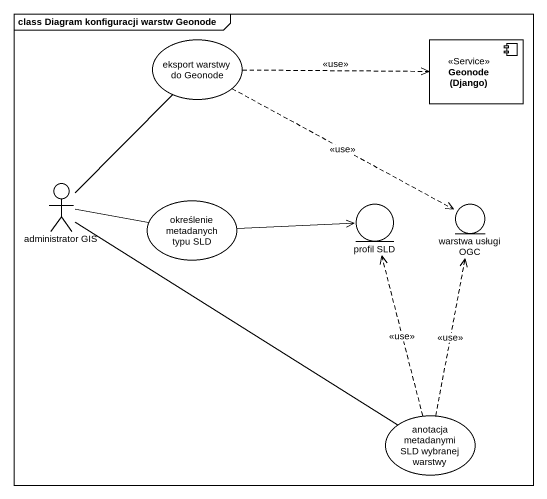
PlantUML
@startuml
mainframe class Diagram konfiguracji warstw Geonode
usecase "eksport warstwy do Geonode" as eksport_warstwy_do_Geonode
component "Geonode (Django)" as Geonode_Django <<Service>>
actor "administrator GIS" as administrator_GIS
usecase "określenie metadanych typu SLD" as określenie_metadanych_typu
entity "profil SLD" as profil_SLD
entity "warstwa usługi OGC" as warstwa_usługi_OGC
usecase "anotacja metadanymi SLD wybranej warstwy" as anotacja_metadanymi_SLD
eksport_warstwy_do_Geonode .right.> Geonode_Django : <<use>>
eksport_warstwy_do_Geonode .right.> warstwa_usługi_OGC : <<use>>
administrator_GIS -up- eksport_warstwy_do_Geonode
administrator_GIS -right- określenie_metadanych_typu
administrator_GIS -- anotacja_metadanymi_SLD
określenie_metadanych_typu -right-> profil_SLD
anotacja_metadanymi_SLD .up.> profil_SLD : <<use>>
anotacja_metadanymi_SLD .up.> warstwa_usługi_OGC : <<use>>
@enduml
